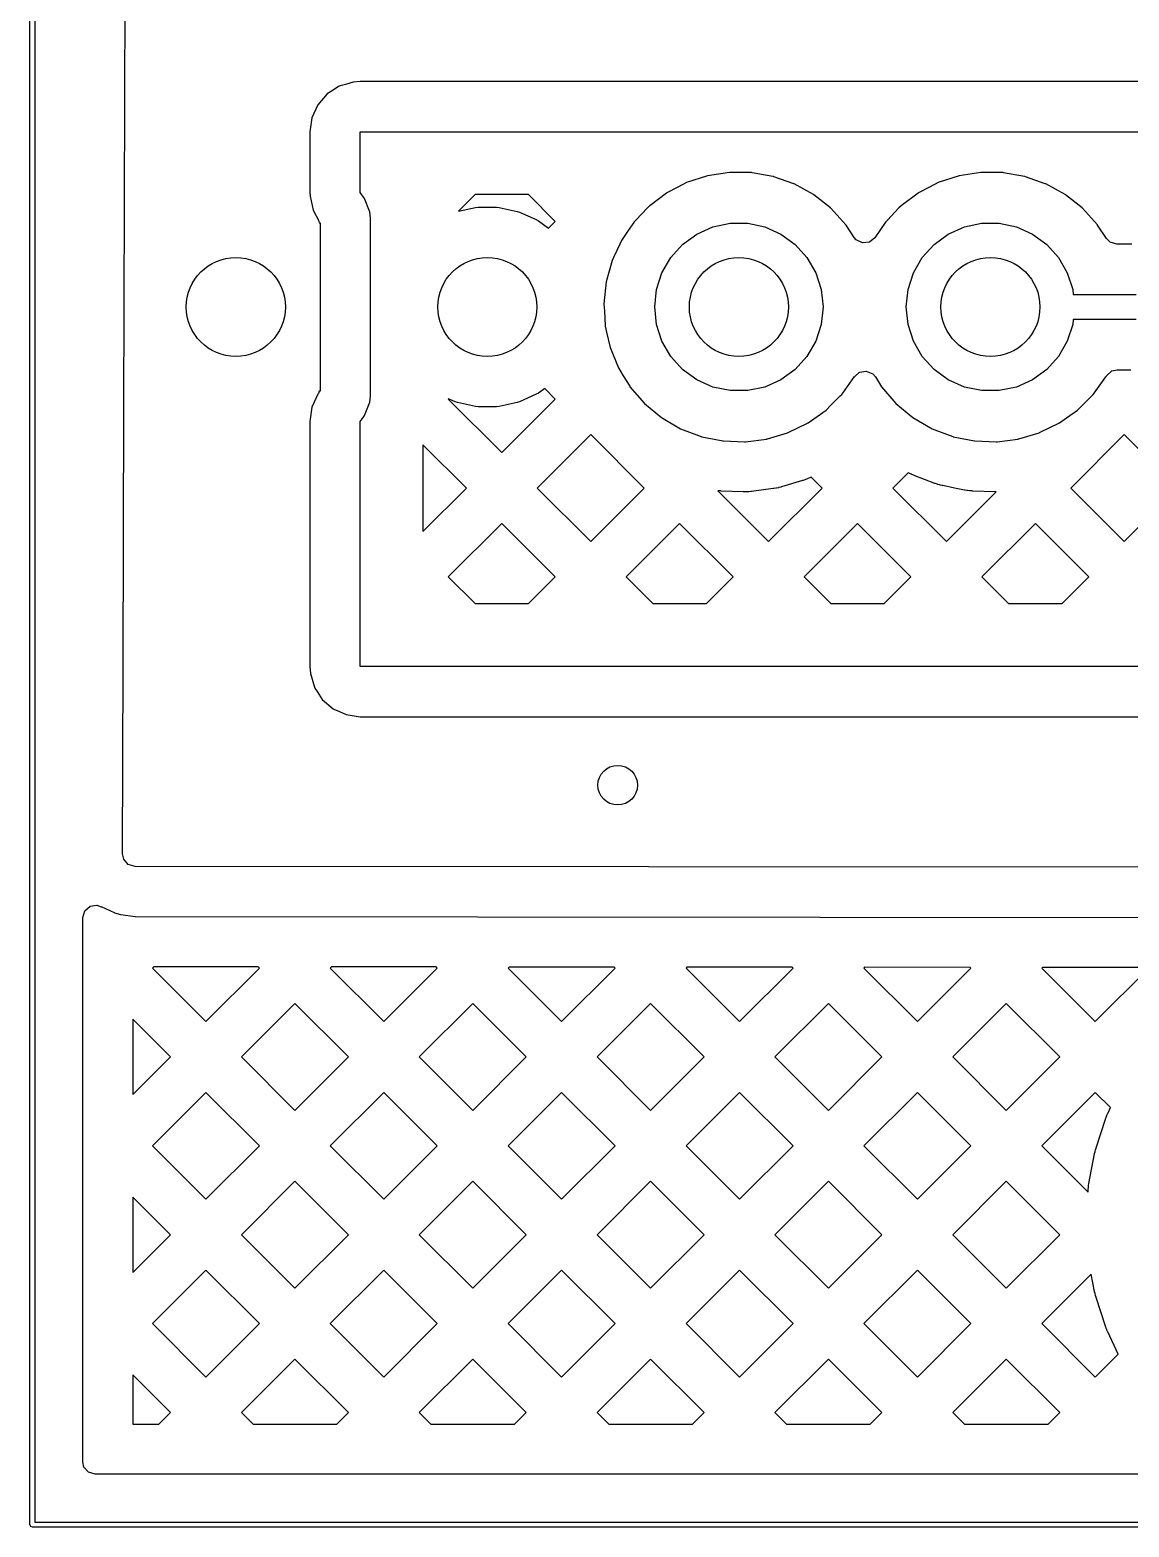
# Model space of a CAD drawing. Extents: x 54.1 to 108.3, y -71.1 to -40.8.
# Drawn here: x 54.06 to 65.16, y -71.09 to -55.97 of the extents above; entities that cross this region are included whole.
import ezdxf

# ---------------------------------------------------------------- set-up
doc = ezdxf.new("R2010")
doc.units = 0
doc.layers.add('BLACK', color=7, linetype='CONTINUOUS')

msp = doc.modelspace()

# ---------------------------------------------------------------- linework, layer by layer
at = {"layer": 'BLACK', "linetype": 'CONTINUOUS'}
for p, q in [((54.065, -71.07), (54.065, -40.87)), ((54.115, -40.895), (54.115, -71.045)), ((55.0145, -59.791), (55.0296, -54.9756)), ((57.1814, -56.5428), (57.1281, -56.577)), ((57.189, -56.5379), (57.1814, -56.5428)), ((57.1814, -56.5428), (57.1814, -56.5428)), ((57.1976, -56.5354), (57.189, -56.5379)), ((57.2504, -56.5199), (57.1976, -56.5354)), ((57.1976, -56.5354), (57.1976, -56.5354)), ((57.3277, -56.4972), (57.2504, -56.5199)), ((57.4, -56.492), (57.3277, -56.4972)), ((65.766, -56.492), (57.4, -56.492)), ((57.0673, -56.6161), (56.9726, -56.7254)), ((57.1281, -56.577), (57.0673, -56.6161)), ((56.9126, -56.8569), (56.892, -57)), ((56.9726, -56.7254), (56.9126, -56.8569)), ((56.892, -57), (56.892, -57.6128)), ((57.4, -57.6128), (57.4, -57)), ((57.4, -57), (65.766, -57)), ((60.9081, -57.443), (60.6958, -57.5124)), ((61.1289, -57.4092), (60.9081, -57.443)), ((61.1341, -57.4092), (61.1289, -57.4092)), ((61.2785, -57.411), (61.1341, -57.4092)), ((61.1341, -57.4092), (61.1341, -57.4092)), ((61.3523, -57.4119), (61.2785, -57.411)), ((61.3574, -57.4128), (61.3523, -57.4119)), ((61.5671, -57.4502), (61.3574, -57.4128)), ((61.3574, -57.4128), (61.3574, -57.4128)), ((61.5722, -57.4511), (61.5671, -57.4502)), ((61.5671, -57.4502), (61.5671, -57.4502)), ((61.5771, -57.4528), (61.5722, -57.4511)), ((61.7779, -57.5239), (61.5771, -57.4528)), ((61.5771, -57.4528), (61.5771, -57.4528)), ((63.4481, -57.443), (63.2358, -57.5124)), ((63.6689, -57.4092), (63.4481, -57.443)), ((63.6741, -57.4092), (63.6689, -57.4092)), ((63.8185, -57.411), (63.6741, -57.4092)), ((63.6741, -57.4092), (63.6741, -57.4092)), ((63.8923, -57.4119), (63.8185, -57.411)), ((63.8974, -57.4128), (63.8923, -57.4119)), ((64.1071, -57.4502), (63.8974, -57.4128)), ((63.8974, -57.4128), (63.8974, -57.4128)), ((64.1122, -57.4511), (64.1071, -57.4502)), ((64.1071, -57.4502), (64.1071, -57.4502)), ((64.1171, -57.4528), (64.1122, -57.4511)), ((64.3179, -57.5239), (64.1171, -57.4528)), ((64.1171, -57.4528), (64.1171, -57.4528)), ((56.892, -57.6128), (56.8933, -57.6493)), ((57.4446, -57.6723), (57.4, -57.6128)), ((60.4935, -57.6186), (60.3231, -57.7465)), ((60.4976, -57.6155), (60.4935, -57.6186)), ((60.4935, -57.6186), (60.4935, -57.6186)), ((60.5168, -57.6055), (60.4976, -57.6155)), ((60.6654, -57.5281), (60.5168, -57.6055)), ((60.6958, -57.5124), (60.6654, -57.5281)), ((61.7828, -57.5256), (61.7779, -57.5239)), ((61.7779, -57.5239), (61.7779, -57.5239)), ((61.9784, -57.6336), (61.7828, -57.5256)), ((63.0335, -57.6186), (62.8631, -57.7465)), ((63.0376, -57.6155), (63.0335, -57.6186)), ((63.0335, -57.6186), (63.0335, -57.6186)), ((63.0568, -57.6055), (63.0376, -57.6155)), ((63.2054, -57.5281), (63.0568, -57.6055)), ((63.2358, -57.5124), (63.2054, -57.5281)), ((64.3228, -57.5256), (64.3179, -57.5239)), ((64.3179, -57.5239), (64.3179, -57.5239)), ((64.5184, -57.6336), (64.3228, -57.5256)), ((56.8933, -57.6493), (56.9241, -57.7906)), ((57.4931, -57.8016), (57.4446, -57.6723)), ((58.5594, -57.634), (58.3918, -57.8016)), ((58.3918, -57.8016), (58.5652, -57.7648)), ((59.1, -57.634), (58.5594, -57.634)), ((58.5652, -57.7648), (58.5914, -57.762)), ((58.5914, -57.762), (58.7766, -57.762)), ((58.7766, -57.762), (58.8028, -57.7648)), ((58.8028, -57.7648), (58.9839, -57.8033)), ((59.3699, -57.9039), (59.1, -57.634)), ((60.3006, -57.7688), (60.184, -57.8909)), ((60.319, -57.7496), (60.3006, -57.7688)), ((60.3231, -57.7465), (60.319, -57.7496)), ((61.9824, -57.6368), (61.9784, -57.6336)), ((62.1496, -57.7688), (61.9824, -57.6368)), ((61.9824, -57.6368), (61.9824, -57.6368)), ((62.1496, -57.7689), (62.1496, -57.7688)), ((62.1537, -57.7721), (62.1496, -57.7689)), ((62.304, -57.9373), (62.1537, -57.7721)), ((62.8406, -57.7688), (62.724, -57.8909)), ((62.859, -57.7496), (62.8406, -57.7688)), ((62.8631, -57.7465), (62.859, -57.7496)), ((64.5224, -57.6368), (64.5184, -57.6336)), ((64.6896, -57.7688), (64.5224, -57.6368)), ((64.5224, -57.6368), (64.5224, -57.6368)), ((64.6896, -57.7689), (64.6896, -57.7688)), ((64.6937, -57.7721), (64.6896, -57.7689)), ((64.844, -57.9373), (64.6937, -57.7721)), ((56.9241, -57.7906), (56.9285, -57.7985)), ((56.9285, -57.7985), (56.9285, -57.7985)), ((56.9285, -57.7985), (56.9791, -57.891)), ((56.9791, -57.891), (56.9862, -57.919)), ((56.9862, -57.919), (56.994, -57.919)), ((56.994, -57.919), (56.994, -57.9495)), ((57.4957, -57.8087), (57.4931, -57.8016)), ((57.5025, -57.8709), (57.4957, -57.8087)), ((57.5025, -59.6671), (57.5025, -57.8709)), ((58.9839, -57.8033), (59.009, -57.8114)), ((59.009, -57.8114), (59.1782, -57.8867)), ((59.1782, -57.8867), (59.201, -57.8999)), ((59.201, -57.8999), (59.3012, -57.9727)), ((59.3012, -57.9727), (59.3699, -57.9039)), ((60.1617, -57.9154), (60.1063, -57.9966)), ((60.1646, -57.9111), (60.1617, -57.9154)), ((60.1617, -57.9154), (60.1617, -57.9154)), ((60.184, -57.8909), (60.1646, -57.9111)), ((60.9613, -57.9606), (61.1352, -57.9237)), ((61.1352, -57.9237), (61.3128, -57.9237)), ((61.3128, -57.9237), (61.4867, -57.9606)), ((62.7046, -57.9111), (62.5972, -58.0686)), ((62.724, -57.8909), (62.7046, -57.9111)), ((63.5013, -57.9606), (63.6752, -57.9237)), ((63.6752, -57.9237), (63.8528, -57.9237)), ((63.8528, -57.9237), (64.0267, -57.9606)), ((56.994, -57.9495), (56.9945, -57.9515)), ((56.9945, -57.9515), (56.9945, -59.5799)), ((60.1063, -57.9966), (60.0387, -58.0957)), ((60.6552, -58.1373), (60.799, -58.0329)), ((60.799, -58.0329), (60.9613, -57.9606)), ((61.4867, -57.9606), (61.649, -58.0329)), ((61.649, -58.0329), (61.7928, -58.1373)), ((62.3068, -57.9416), (62.304, -57.9373)), ((62.3873, -58.0661), (62.3068, -57.9416)), ((62.3068, -57.9416), (62.3068, -57.9416)), ((62.408, -58.0905), (62.3873, -58.0661)), ((62.5972, -58.0686), (62.5423, -58.1136)), ((63.1952, -58.1373), (63.339, -58.0329)), ((63.339, -58.0329), (63.5013, -57.9606)), ((64.0267, -57.9606), (64.189, -58.0329)), ((64.189, -58.0329), (64.3328, -58.1373)), ((64.8468, -57.9416), (64.844, -57.9373)), ((64.935, -58.0779), (64.8468, -57.9416)), ((64.8468, -57.9416), (64.8468, -57.9416)), ((64.9727, -58.1155), (64.935, -58.0779)), ((60.0203, -58.1355), (59.9617, -58.2617)), ((60.0387, -58.0957), (60.0203, -58.1355)), ((60.5363, -58.2694), (60.6552, -58.1373)), ((61.7928, -58.1373), (61.9117, -58.2694)), ((62.4718, -58.1218), (62.408, -58.0905)), ((62.5423, -58.1136), (62.4718, -58.1218)), ((63.0763, -58.2694), (63.1952, -58.1373)), ((64.3328, -58.1373), (64.4517, -58.2694)), ((65.0408, -58.1355), (64.9727, -58.1155)), ((65.1934, -58.1355), (65.0408, -58.1355)), ((59.9447, -58.2983), (59.885, -58.5136)), ((59.9617, -58.2617), (59.9447, -58.2983)), ((60.4475, -58.4233), (60.5363, -58.2694)), ((61.9117, -58.2694), (62.0005, -58.4233)), ((62.9875, -58.4233), (63.0763, -58.2694)), ((64.4517, -58.2694), (64.5405, -58.4233)), ((59.885, -58.5136), (59.8613, -58.7357)), ((60.3926, -58.5923), (60.4475, -58.4233)), ((62.0005, -58.4233), (62.0554, -58.5923)), ((62.9326, -58.5923), (62.9875, -58.4233)), ((64.5405, -58.4233), (64.5954, -58.5923)), ((60.374, -58.769), (60.3926, -58.5923)), ((62.0554, -58.5923), (62.074, -58.769)), ((62.914, -58.769), (62.9326, -58.5923)), ((64.5954, -58.5923), (64.6009, -58.644)), ((64.6009, -58.644), (65.2355, -58.644)), ((59.8613, -58.7357), (59.8615, -58.7408)), ((59.8615, -58.7408), (59.8615, -58.7409)), ((59.8615, -58.7409), (59.8654, -58.8071)), ((59.8654, -58.8071), (59.8741, -58.9587)), ((60.3926, -58.9457), (60.374, -58.769)), ((62.074, -58.769), (62.0554, -58.9457)), ((62.9326, -58.9457), (62.914, -58.769)), ((59.8741, -58.9587), (59.8752, -58.9638)), ((59.8752, -58.9638), (59.8752, -58.9638)), ((59.8752, -58.9638), (59.8888, -59.0239)), ((60.4475, -59.1147), (60.3926, -58.9457)), ((62.0554, -58.9457), (62.0005, -59.1147)), ((62.9875, -59.1147), (62.9326, -58.9457)), ((64.5954, -58.9457), (64.5405, -59.1147)), ((64.6009, -58.894), (64.5954, -58.9457)), ((65.2355, -58.894), (64.6009, -58.894)), ((59.8888, -59.0239), (59.9232, -59.1766)), ((60.5363, -59.2686), (60.4475, -59.1147)), ((62.0005, -59.1147), (61.9117, -59.2686)), ((63.0763, -59.2686), (62.9875, -59.1147)), ((64.5405, -59.1147), (64.4517, -59.2686)), ((59.9232, -59.1766), (60.0073, -59.3836)), ((60.6552, -59.4007), (60.5363, -59.2686)), ((61.9117, -59.2686), (61.7928, -59.4007)), ((63.1952, -59.4007), (63.0763, -59.2686)), ((64.4517, -59.2686), (64.3328, -59.4007)), ((60.0073, -59.3836), (60.0563, -59.4636)), ((60.799, -59.5051), (60.6552, -59.4007)), ((61.7928, -59.4007), (61.649, -59.5051)), ((62.3938, -59.472), (62.4406, -59.4289)), ((62.4406, -59.4289), (62.5106, -59.4166)), ((62.5106, -59.4166), (62.576, -59.4441)), ((63.339, -59.5051), (63.1952, -59.4007)), ((64.3328, -59.4007), (64.189, -59.5051)), ((64.9364, -59.4636), (64.9887, -59.4155)), ((64.9887, -59.4155), (65.0445, -59.4025)), ((65.0445, -59.4025), (65.1815, -59.4025)), ((56.9945, -59.5799), (56.994, -59.5818)), ((56.994, -59.5818), (56.994, -59.619)), ((60.0563, -59.4636), (60.1213, -59.5697)), ((60.1213, -59.5697), (60.124, -59.5741)), ((60.124, -59.5741), (60.2702, -59.7429)), ((60.9613, -59.5774), (60.799, -59.5051)), ((61.1352, -59.6143), (60.9613, -59.5774)), ((61.4867, -59.5774), (61.3128, -59.6143)), ((61.649, -59.5051), (61.4867, -59.5774)), ((62.2724, -59.6381), (62.3925, -59.4711)), ((62.3925, -59.4711), (62.3938, -59.472)), ((62.576, -59.4441), (62.6039, -59.476)), ((62.6039, -59.476), (62.664, -59.5741)), ((62.664, -59.5741), (62.8102, -59.7429)), ((63.5013, -59.5774), (63.339, -59.5051)), ((63.6752, -59.6143), (63.5013, -59.5774)), ((64.0267, -59.5774), (63.8528, -59.6143)), ((64.189, -59.5051), (64.0267, -59.5774)), ((64.8124, -59.6381), (64.9294, -59.4753)), ((64.9294, -59.4753), (64.9325, -59.4711)), ((64.9325, -59.4711), (64.9347, -59.4664)), ((64.9347, -59.4664), (64.9364, -59.4636)), ((56.9726, -59.6506), (56.9126, -59.7821)), ((56.9759, -59.646), (56.9726, -59.6506)), ((56.978, -59.6422), (56.9759, -59.646)), ((56.9841, -59.619), (56.978, -59.6422)), ((56.994, -59.619), (56.9841, -59.619)), ((57.4446, -59.8657), (57.4957, -59.7293)), ((57.4957, -59.7293), (57.4989, -59.7)), ((57.4989, -59.7), (57.5025, -59.6671)), ((58.2925, -59.697), (58.2895, -59.7)), ((58.2895, -59.7), (58.8297, -60.2402)), ((58.359, -59.7266), (58.2925, -59.697)), ((58.3841, -59.7347), (58.359, -59.7266)), ((58.5652, -59.7732), (58.3841, -59.7347)), ((58.9839, -59.7347), (58.8028, -59.7732)), ((58.8297, -60.2402), (59.3699, -59.7)), ((59.009, -59.7266), (58.9839, -59.7347)), ((59.1782, -59.6513), (59.009, -59.7266)), ((59.201, -59.6381), (59.1782, -59.6513)), ((59.263, -59.5931), (59.201, -59.6381)), ((59.3699, -59.7), (59.263, -59.5931)), ((60.2702, -59.7429), (60.4421, -59.8856)), ((61.3128, -59.6143), (61.1352, -59.6143)), ((62.153, -59.7612), (62.2474, -59.6671)), ((62.2474, -59.6671), (62.2621, -59.6525)), ((62.2621, -59.6525), (62.2724, -59.6381)), ((62.8102, -59.7429), (62.9821, -59.8856)), ((63.8528, -59.6143), (63.6752, -59.6143)), ((64.693, -59.7612), (64.7874, -59.6671)), ((64.7874, -59.6671), (64.8021, -59.6525)), ((64.8021, -59.6525), (64.8124, -59.6381)), ((55.0063, -62.4), (55.0145, -59.791)), ((56.9126, -59.7821), (56.892, -59.9252)), ((57.4, -59.9252), (57.4297, -59.8856)), ((57.4297, -59.8856), (57.4446, -59.8657)), ((58.5914, -59.776), (58.5652, -59.7732)), ((58.7766, -59.776), (58.5914, -59.776)), ((58.8028, -59.7732), (58.7766, -59.776)), ((60.4421, -59.8856), (60.635, -59.9983)), ((61.922, -59.9399), (62.1039, -59.8102)), ((62.1039, -59.8102), (62.153, -59.7612)), ((62.9821, -59.8856), (63.175, -59.9983)), ((64.462, -59.9399), (64.5335, -59.8889)), ((64.5335, -59.8889), (64.6439, -59.8102)), ((64.6439, -59.8102), (64.693, -59.7612)), ((56.892, -59.9252), (56.892, -62.4)), ((57.4, -62.4), (57.4, -59.9252)), ((60.635, -59.9983), (60.8437, -60.078)), ((61.5124, -60.1009), (61.7164, -60.0397)), ((61.7164, -60.0397), (61.7214, -60.0382)), ((61.7164, -60.0397), (61.7164, -60.0397)), ((61.7214, -60.0382), (61.922, -59.9399)), ((63.175, -59.9983), (63.3837, -60.078)), ((64.0524, -60.1009), (64.2564, -60.0397)), ((64.2564, -60.0397), (64.2614, -60.0382)), ((64.2564, -60.0397), (64.2564, -60.0397)), ((64.2614, -60.0382), (64.462, -59.9399)), ((58.4719, -60.598), (58.034, -60.1601)), ((58.034, -60.1601), (58.034, -61.0359)), ((59.7277, -60.0578), (59.1875, -60.598)), ((60.268, -60.598), (59.7277, -60.0578)), ((60.8437, -60.078), (60.8488, -60.0791)), ((60.8488, -60.0791), (60.8488, -60.0791)), ((60.8488, -60.0791), (60.956, -60.1009)), ((60.956, -60.1009), (61.0626, -60.1226)), ((61.0626, -60.1226), (61.0678, -60.1228)), ((61.0678, -60.1228), (61.0678, -60.1228)), ((61.0678, -60.1228), (61.2807, -60.1306)), ((61.2807, -60.1306), (61.2807, -60.1306)), ((61.2807, -60.1306), (61.2858, -60.1308)), ((61.2858, -60.1308), (61.291, -60.1301)), ((61.291, -60.1301), (61.5023, -60.103)), ((61.291, -60.1301), (61.291, -60.1301)), ((61.5023, -60.103), (61.5074, -60.1024)), ((61.5023, -60.103), (61.5023, -60.103)), ((61.5074, -60.1024), (61.5124, -60.1009)), ((63.3837, -60.078), (63.3888, -60.0791)), ((63.3888, -60.0791), (63.3888, -60.0791)), ((63.3888, -60.0791), (63.496, -60.1009)), ((63.496, -60.1009), (63.6026, -60.1226)), ((63.6026, -60.1226), (63.6078, -60.1228)), ((63.6078, -60.1228), (63.6078, -60.1228)), ((63.6078, -60.1228), (63.8207, -60.1306)), ((63.8207, -60.1306), (63.8207, -60.1306)), ((63.8207, -60.1306), (63.8258, -60.1308)), ((63.8258, -60.1308), (63.831, -60.1301)), ((63.831, -60.1301), (64.0423, -60.103)), ((63.831, -60.1301), (63.831, -60.1301)), ((64.0423, -60.103), (64.0474, -60.1024)), ((64.0423, -60.103), (64.0423, -60.103)), ((64.0474, -60.1024), (64.0524, -60.1009)), ((65.1159, -60.0578), (64.5757, -60.598)), ((65.6561, -60.598), (65.1159, -60.0578)), ((61.9393, -60.4948), (61.9203, -60.5031)), ((61.944, -60.4926), (61.9393, -60.4948)), ((61.9538, -60.4878), (61.944, -60.4926)), ((62.064, -60.598), (61.9538, -60.4878)), ((62.9345, -60.4432), (62.7796, -60.598)), ((62.9426, -60.4475), (62.9345, -60.4432)), ((62.9472, -60.4498), (62.9426, -60.4475)), ((62.9659, -60.4587), (62.9472, -60.4498)), ((62.9706, -60.4609), (62.9659, -60.4587)), ((62.9897, -60.4691), (62.9706, -60.4609)), ((62.9945, -60.471), (62.9897, -60.4691)), ((63.2032, -60.5507), (62.9945, -60.471)), ((58.034, -61.0359), (58.4719, -60.598)), ((59.1875, -60.598), (59.7277, -61.1383)), ((59.7277, -61.1383), (60.2404, -60.6256)), ((60.2404, -60.6256), (60.268, -60.598)), ((61.013, -60.6258), (61.0111, -60.6256)), ((61.0111, -60.6256), (61.5238, -61.1383)), ((61.0181, -60.6263), (61.013, -60.6258)), ((61.0389, -60.6279), (61.0181, -60.6263)), ((61.0441, -60.6282), (61.0389, -60.6279)), ((61.2673, -60.6364), (61.0441, -60.6282)), ((61.2725, -60.6365), (61.2673, -60.6364)), ((61.2933, -60.6364), (61.2725, -60.6365)), ((61.2984, -60.6363), (61.2933, -60.6364)), ((61.3191, -60.6353), (61.2984, -60.6363)), ((61.3242, -60.635), (61.3191, -60.6353)), ((61.345, -60.6332), (61.3242, -60.635)), ((61.3501, -60.6327), (61.345, -60.6332)), ((61.5717, -60.6043), (61.3501, -60.6327)), ((61.5238, -61.1383), (62.064, -60.598)), ((61.5768, -60.6035), (61.5717, -60.6043)), ((61.5974, -60.6), (61.5768, -60.6035)), ((61.6024, -60.599), (61.5974, -60.6)), ((61.6226, -60.5948), (61.6024, -60.599)), ((61.6277, -60.5936), (61.6226, -60.5948)), ((61.6478, -60.5884), (61.6277, -60.5936)), ((61.6528, -60.587), (61.6478, -60.5884)), ((61.8668, -60.5228), (61.6528, -60.587)), ((61.8717, -60.5212), (61.8668, -60.5228)), ((61.8914, -60.5144), (61.8717, -60.5212)), ((61.8963, -60.5127), (61.8914, -60.5144)), ((61.9155, -60.5051), (61.8963, -60.5127)), ((61.9203, -60.5031), (61.9155, -60.5051)), ((62.7796, -60.598), (63.3198, -61.1383)), ((63.2081, -60.5525), (63.2032, -60.5507)), ((63.2278, -60.5591), (63.2081, -60.5525)), ((63.2327, -60.5607), (63.2278, -60.5591)), ((63.2526, -60.5664), (63.2327, -60.5607)), ((63.2575, -60.5678), (63.2526, -60.5664)), ((63.2778, -60.5727), (63.2575, -60.5678)), ((63.2828, -60.5739), (63.2778, -60.5727)), ((63.4015, -60.598), (63.2828, -60.5739)), ((63.3198, -61.1383), (63.8216, -60.6365)), ((63.5017, -60.6184), (63.4015, -60.598)), ((63.5068, -60.6193), (63.5017, -60.6184)), ((63.5274, -60.6226), (63.5068, -60.6193)), ((63.5325, -60.6234), (63.5274, -60.6226)), ((63.553, -60.6258), (63.5325, -60.6234)), ((63.5581, -60.6263), (63.553, -60.6258)), ((63.5789, -60.6279), (63.5581, -60.6263)), ((63.5841, -60.6282), (63.5789, -60.6279)), ((63.8073, -60.6364), (63.5841, -60.6282)), ((63.8125, -60.6365), (63.8073, -60.6364)), ((63.8216, -60.6365), (63.8125, -60.6365)), ((64.5757, -60.598), (65.1159, -61.1383)), ((65.1159, -61.1383), (65.6561, -60.598)), ((58.8297, -60.9558), (58.2895, -61.4961)), ((59.3699, -61.4961), (58.8297, -60.9558)), ((60.6258, -60.9558), (60.0855, -61.4961)), ((61.166, -61.4961), (60.6258, -60.9558)), ((62.4218, -60.9558), (61.8816, -61.4961)), ((62.962, -61.4961), (62.4218, -60.9558)), ((64.2179, -60.9558), (63.6776, -61.4961)), ((64.7581, -61.4961), (64.2179, -60.9558)), ((58.2895, -61.4961), (58.5594, -61.766)), ((59.1, -61.766), (59.3699, -61.4961)), ((60.0855, -61.4961), (60.3555, -61.766)), ((60.8961, -61.766), (61.166, -61.4961)), ((61.8816, -61.4961), (62.1515, -61.766)), ((62.6921, -61.766), (62.9621, -61.4961)), ((62.9621, -61.4961), (62.962, -61.4961)), ((63.6776, -61.4961), (63.9476, -61.766)), ((64.4882, -61.766), (64.7581, -61.4961)), ((58.5594, -61.766), (59.1, -61.766)), ((60.3555, -61.766), (60.8961, -61.766)), ((62.1515, -61.766), (62.6921, -61.766)), ((63.9476, -61.766), (64.4882, -61.766)), ((55.0004, -64.2937), (55.0063, -62.4)), ((56.892, -62.4), (56.8972, -62.4723)), ((66.8928, -62.4), (57.4, -62.4)), ((56.8972, -62.4723), (56.9379, -62.611)), ((56.9379, -62.611), (56.9428, -62.6186)), ((56.9428, -62.6186), (56.9428, -62.6186)), ((56.9428, -62.6186), (56.9644, -62.6523)), ((56.9644, -62.6523), (57.0161, -62.7327)), ((57.0161, -62.7327), (57.1254, -62.8274)), ((57.1254, -62.8274), (57.1336, -62.8311)), ((57.1336, -62.8311), (57.1336, -62.8311)), ((57.1336, -62.8311), (57.1907, -62.8572)), ((57.1907, -62.8572), (57.2569, -62.8874)), ((57.2569, -62.8874), (57.4, -62.908)), ((57.4, -62.908), (66.8928, -62.908)), ((55.0117, -64.3464), (55.0004, -64.2937)), ((55.0582, -64.4), (55.0117, -64.3464)), ((55.1263, -64.4201), (55.0582, -64.4)), ((81.0458, -64.4411), (55.1263, -64.4201)), ((54.598, -64.9374), (54.618, -64.8693)), ((54.618, -64.8693), (54.6717, -64.8228)), ((54.6717, -64.8228), (54.7419, -64.8127)), ((54.7419, -64.8127), (54.7828, -64.828)), ((54.7828, -64.828), (54.7832, -64.8272)), ((54.7832, -64.8272), (54.9147, -64.8874)), ((54.598, -70.436), (54.598, -64.9374)), ((54.9147, -64.8874), (54.919, -64.8886)), ((54.919, -64.8886), (54.919, -64.8886)), ((54.919, -64.8886), (54.9785, -64.9061)), ((54.9785, -64.9061), (54.9785, -64.9061)), ((54.9785, -64.9061), (54.9828, -64.9074)), ((54.9828, -64.9074), (55.1259, -64.9281)), ((55.1259, -64.9281), (55.1304, -64.9281)), ((55.1304, -64.9281), (55.1304, -64.9281)), ((55.1304, -64.9281), (81.0454, -64.9491)), ((55.3155, -65.4343), (55.3021, -65.4477)), ((55.3021, -65.4477), (55.8423, -65.988)), ((56.3699, -65.4351), (55.3155, -65.4343)), ((55.8423, -65.988), (56.3825, -65.4477)), ((56.3825, -65.4477), (56.3699, -65.4351)), ((57.1101, -65.4357), (57.0981, -65.4477)), ((57.0981, -65.4477), (57.6383, -65.988)), ((58.1674, -65.4366), (57.1101, -65.4357)), ((57.6383, -65.988), (58.1786, -65.4477)), ((58.1786, -65.4477), (58.1674, -65.4366)), ((58.1786, -65.4477), (58.1786, -65.4477)), ((58.9047, -65.4372), (58.8942, -65.4477)), ((58.8942, -65.4477), (59.4344, -65.988)), ((59.9649, -65.438), (58.9047, -65.4372)), ((59.4344, -65.988), (59.9746, -65.4477)), ((59.9746, -65.4477), (59.9649, -65.438)), ((60.6993, -65.4386), (60.6902, -65.4477)), ((60.6902, -65.4477), (61.2304, -65.988)), ((61.7624, -65.4395), (60.6993, -65.4386)), ((61.2304, -65.988), (61.7707, -65.4477)), ((61.7707, -65.4477), (61.7624, -65.4395)), ((62.4939, -65.4401), (62.4863, -65.4477)), ((62.4863, -65.4477), (63.0265, -65.988)), ((63.56, -65.4409), (62.4939, -65.4401)), ((63.0265, -65.988), (63.5667, -65.4477)), ((63.5667, -65.4477), (63.56, -65.4409)), ((63.5667, -65.4477), (63.5667, -65.4477)), ((64.2885, -65.4415), (64.2823, -65.4477)), ((64.2823, -65.4477), (64.8225, -65.988)), ((65.3575, -65.4424), (64.2885, -65.4415)), ((64.8225, -65.988), (65.3628, -65.4477)), ((56.7403, -65.8055), (56.2001, -66.3457)), ((57.2805, -66.3457), (56.7403, -65.8055)), ((58.5364, -65.8055), (57.9961, -66.3457)), ((59.0766, -66.3457), (58.5364, -65.8055)), ((60.3324, -65.8055), (59.7922, -66.3457)), ((60.8727, -66.3457), (60.3324, -65.8055)), ((62.1285, -65.8055), (61.5882, -66.3457)), ((62.6687, -66.3457), (62.1285, -65.8055)), ((63.9245, -65.8055), (63.3843, -66.3457)), ((64.4648, -66.3457), (63.9245, -65.8055)), ((55.4845, -66.3457), (55.104, -65.9652)), ((55.104, -65.9652), (55.104, -66.7262)), ((55.104, -66.7262), (55.4845, -66.3457)), ((56.2001, -66.3457), (56.7403, -66.886)), ((56.7403, -66.886), (57.2805, -66.3457)), ((57.9961, -66.3457), (58.5364, -66.886)), ((58.5364, -66.886), (59.0766, -66.3457)), ((59.0766, -66.3457), (59.0766, -66.3457)), ((59.7922, -66.3457), (60.3324, -66.886)), ((60.3324, -66.886), (60.8727, -66.3457)), ((61.5882, -66.3457), (62.1285, -66.886)), ((62.1285, -66.886), (62.6687, -66.3457)), ((62.6687, -66.3457), (62.6687, -66.3457)), ((63.3843, -66.3457), (63.9245, -66.886)), ((63.9245, -66.886), (64.4648, -66.3457)), ((55.8423, -66.7035), (55.3021, -67.2438)), ((56.3825, -67.2438), (55.8423, -66.7035)), ((57.6383, -66.7035), (57.0981, -67.2438)), ((58.1786, -67.2438), (57.6383, -66.7035)), ((59.4344, -66.7035), (58.8942, -67.2438)), ((59.9746, -67.2438), (59.4344, -66.7035)), ((61.2304, -66.7035), (60.6902, -67.2438)), ((61.7707, -67.2438), (61.2304, -66.7035)), ((63.0265, -66.7035), (62.4863, -67.2438)), ((63.5667, -67.2438), (63.0265, -66.7035)), ((64.8226, -66.7035), (64.2823, -67.2438)), ((64.9765, -66.8575), (64.8226, -66.7035)), ((64.8318, -67.2636), (64.9254, -66.9754)), ((64.9254, -66.9754), (64.9267, -66.9717)), ((64.9267, -66.9717), (64.9321, -66.9567)), ((64.9321, -66.9567), (64.9335, -66.953)), ((64.9335, -66.953), (64.9393, -66.9383)), ((64.9393, -66.9383), (64.9409, -66.9346)), ((64.9409, -66.9346), (64.9472, -66.92)), ((64.9472, -66.92), (64.9488, -66.9164)), ((64.9488, -66.9164), (64.9765, -66.8575)), ((55.3021, -67.2438), (55.8423, -67.784)), ((55.8423, -67.784), (56.3825, -67.2438)), ((57.0981, -67.2438), (57.6383, -67.784)), ((57.6383, -67.784), (58.1786, -67.2438)), ((58.1786, -67.2438), (58.1786, -67.2438)), ((58.8942, -67.2438), (59.4344, -67.784)), ((59.4344, -67.784), (59.9746, -67.2438)), ((60.6902, -67.2438), (61.2304, -67.784)), ((61.2304, -67.784), (61.7707, -67.2438)), ((62.4863, -67.2438), (63.0265, -67.784)), ((63.0265, -67.784), (63.5667, -67.2438)), ((63.5667, -67.2438), (63.5667, -67.2438)), ((64.2823, -67.2438), (64.7497, -67.7111)), ((64.8168, -67.3213), (64.8203, -67.3057)), ((64.8203, -67.3057), (64.8212, -67.3019)), ((64.8212, -67.3019), (64.8251, -67.2865)), ((64.8251, -67.2865), (64.8262, -67.2827)), ((64.8262, -67.2827), (64.8306, -67.2674)), ((64.8306, -67.2674), (64.8318, -67.2636)), ((64.7592, -67.6228), (64.816, -67.3252)), ((64.816, -67.3252), (64.8168, -67.3213)), ((56.7403, -67.6016), (56.2001, -68.1418)), ((57.2805, -68.1418), (56.7403, -67.6016)), ((58.5364, -67.6016), (57.9961, -68.1418)), ((59.0766, -68.1418), (58.5364, -67.6016)), ((60.3324, -67.6016), (59.7922, -68.1418)), ((60.8727, -68.1418), (60.3324, -67.6016)), ((62.1285, -67.6016), (61.5882, -68.1418)), ((62.6687, -68.1418), (62.1285, -67.6016)), ((63.9245, -67.6016), (63.3843, -68.1418)), ((64.4648, -68.1418), (63.9245, -67.6016)), ((64.7497, -67.7111), (64.7513, -67.6858)), ((64.7513, -67.6858), (64.7516, -67.6819)), ((64.7516, -67.6819), (64.7531, -67.666)), ((64.7531, -67.666), (64.7535, -67.6621)), ((64.7535, -67.6621), (64.7555, -67.6464)), ((64.7555, -67.6464), (64.7561, -67.6424)), ((64.7561, -67.6424), (64.7585, -67.6267)), ((64.7585, -67.6267), (64.7592, -67.6228)), ((55.4845, -68.1418), (55.104, -67.7613)), ((55.104, -67.7613), (55.104, -68.5223)), ((55.104, -68.5223), (55.4845, -68.1418)), ((56.2001, -68.1418), (56.7403, -68.682)), ((56.7403, -68.682), (57.2805, -68.1418)), ((57.9961, -68.1418), (58.5364, -68.682)), ((58.5364, -68.682), (59.0766, -68.1418)), ((59.0766, -68.1418), (59.0766, -68.1418)), ((59.7922, -68.1418), (60.3324, -68.682)), ((60.3324, -68.682), (60.8727, -68.1418)), ((61.5882, -68.1418), (62.1285, -68.682)), ((62.1285, -68.682), (62.6687, -68.1418)), ((62.6687, -68.1418), (62.6687, -68.1418)), ((63.3843, -68.1418), (63.9245, -68.682)), ((63.9245, -68.682), (64.4648, -68.1418)), ((55.8423, -68.4996), (55.3021, -69.0398)), ((56.3825, -69.0398), (55.8423, -68.4996)), ((57.6383, -68.4996), (57.0981, -69.0398)), ((58.1786, -69.0398), (57.6383, -68.4996)), ((59.4344, -68.4996), (58.8942, -69.0398)), ((59.9746, -69.0398), (59.4344, -68.4996)), ((61.2304, -68.4996), (60.6902, -69.0398)), ((61.7707, -69.0398), (61.2304, -68.4996)), ((63.0265, -68.4996), (62.4863, -69.0398)), ((63.5667, -69.0398), (63.0265, -68.4996)), ((64.7826, -68.5396), (64.2823, -69.0398)), ((64.816, -68.7148), (64.7826, -68.5396)), ((64.8168, -68.7187), (64.816, -68.7148)), ((64.8203, -68.7343), (64.8168, -68.7187)), ((64.8212, -68.7381), (64.8203, -68.7343)), ((64.8251, -68.7535), (64.8212, -68.7381)), ((64.8262, -68.7573), (64.8251, -68.7535)), ((64.8306, -68.7726), (64.8262, -68.7573)), ((64.8318, -68.7764), (64.8306, -68.7726)), ((64.9254, -69.0646), (64.8318, -68.7764)), ((55.3021, -69.0398), (55.8423, -69.5801)), ((55.8423, -69.5801), (56.3825, -69.0398)), ((57.0981, -69.0398), (57.6383, -69.5801)), ((57.6383, -69.5801), (58.1786, -69.0398)), ((58.1786, -69.0398), (58.1786, -69.0398)), ((58.8942, -69.0398), (59.4344, -69.5801)), ((59.4344, -69.5801), (59.9746, -69.0398)), ((60.6902, -69.0398), (61.2304, -69.5801)), ((61.2304, -69.5801), (61.7707, -69.0398)), ((62.4863, -69.0398), (63.0265, -69.5801)), ((63.0265, -69.5801), (63.5667, -69.0398)), ((63.5667, -69.0398), (63.5667, -69.0398)), ((64.2823, -69.0398), (64.8225, -69.5801)), ((64.9267, -69.0683), (64.9254, -69.0646)), ((64.9321, -69.0833), (64.9267, -69.0683)), ((64.9335, -69.087), (64.9321, -69.0833)), ((64.9393, -69.1017), (64.9335, -69.087)), ((64.9409, -69.1054), (64.9393, -69.1017)), ((64.9472, -69.12), (64.9409, -69.1054)), ((64.9488, -69.1236), (64.9472, -69.12)), ((65.0545, -69.3481), (64.9488, -69.1236)), ((56.7403, -69.3976), (56.2001, -69.9378)), ((57.2805, -69.9378), (56.7403, -69.3976)), ((58.5364, -69.3976), (57.9961, -69.9378)), ((59.0766, -69.9378), (58.5364, -69.3976)), ((60.3324, -69.3976), (59.7922, -69.9378)), ((60.8727, -69.9378), (60.3324, -69.3976)), ((62.1285, -69.3976), (61.5882, -69.9378)), ((62.6687, -69.9378), (62.1285, -69.3976)), ((63.9245, -69.3976), (63.3843, -69.9378)), ((64.4648, -69.9378), (63.9245, -69.3976)), ((64.8225, -69.5801), (65.0545, -69.3481)), ((55.4845, -69.9378), (55.104, -69.5573)), ((55.104, -69.5573), (55.104, -70.056)), ((55.3663, -70.056), (55.4845, -69.9378)), ((56.2001, -69.9378), (56.3182, -70.056)), ((57.1624, -70.056), (57.2805, -69.9378)), ((57.9961, -69.9378), (58.1143, -70.056)), ((58.9585, -70.056), (59.0766, -69.9378)), ((59.7922, -69.9378), (59.9103, -70.056)), ((60.7545, -70.056), (60.8727, -69.9378)), ((61.5882, -69.9378), (61.7064, -70.056)), ((62.5506, -70.056), (62.6687, -69.9378)), ((63.3843, -69.9378), (63.5024, -70.056)), ((64.3466, -70.056), (64.4648, -69.9378)), ((55.104, -70.056), (55.3663, -70.056)), ((56.3182, -70.056), (57.1624, -70.056)), ((58.1143, -70.056), (58.9585, -70.056)), ((59.9103, -70.056), (60.7545, -70.056)), ((61.7064, -70.056), (62.5506, -70.056)), ((63.5024, -70.056), (64.3466, -70.056)), ((54.6094, -70.4883), (54.598, -70.436)), ((54.6559, -70.542), (54.6094, -70.4883)), ((54.724, -70.562), (54.6559, -70.542)), ((66.8709, -70.562), (54.724, -70.562)), ((54.0723, -71.0877), (54.065, -71.07)), ((54.115, -71.045), (108.265, -71.045)), ((54.09, -71.095), (54.0723, -71.0877)), ((108.29, -71.095), (54.09, -71.095))]:
    msp.add_line(p, q, dxfattribs=at)
at = {"layer": 'BLACK'}
for centre, radius in [((56.144, -58.769), 0.5), ((56.144, -58.769), 0.5), ((58.684, -58.769), 0.5), ((58.684, -58.769), 0.5), ((61.224, -58.769), 0.5), ((61.224, -58.769), 0.5), ((63.764, -58.769), 0.5), ((63.764, -58.769), 0.5), ((60, -63.6), 0.2)]:
    msp.add_circle(centre, radius, dxfattribs=at)

doc.saveas('drawing.dxf')
